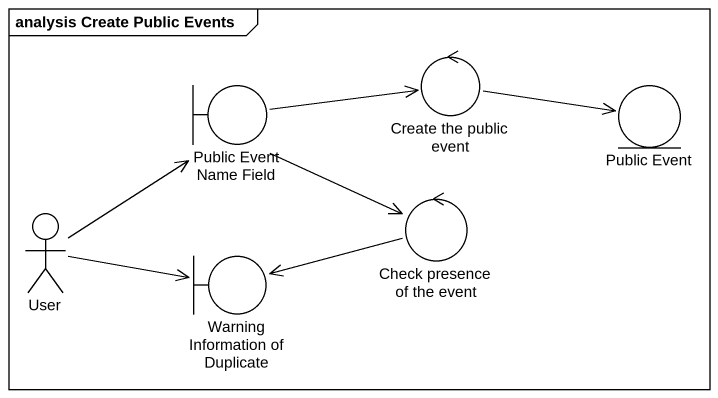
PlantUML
@startuml
mainframe analysis Create Public Events
control "Create the public event" as Create_the_public_event
boundary "Public Event Name Field" as Public_Event_Name_Field
entity "Public Event" as Public_Event
control "Check presence of the event" as Check_presence_of_the_event
actor User
boundary "Warning Information of Duplicate" as Warning_Information_of
Create_the_public_event -right-> Public_Event
Public_Event_Name_Field -right-> Create_the_public_event
Public_Event_Name_Field --> Check_presence_of_the_event
Check_presence_of_the_event -left-> Warning_Information_of
User -up-> Public_Event_Name_Field
User -right-> Warning_Information_of
@enduml
